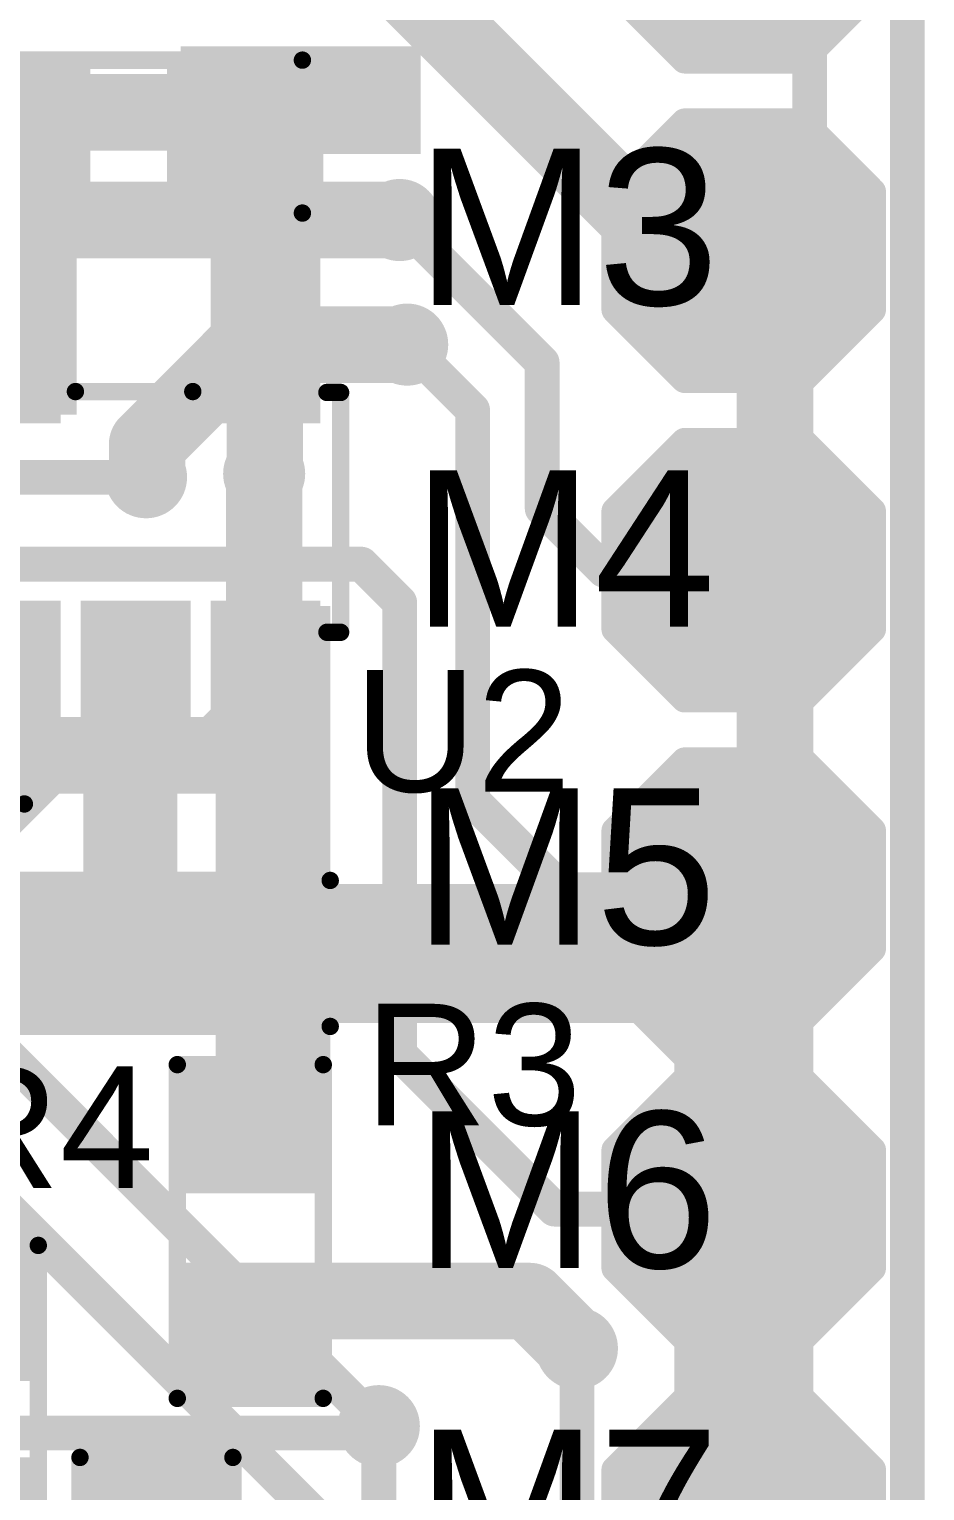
# Model space of a CAD drawing. Header units: millimetres. Extents: x -0.14 to 1.19, y -0.12 to 0.99.
# Drawn here: x 0.9284 to 1.1861, y 0.2934 to 0.7139 of the extents above; entities that cross this region are included whole.
import ezdxf

# ---------------------------------------------------------------- set-up
doc = ezdxf.new("R2010")
doc.units = ezdxf.units.MM
doc.header["$MEASUREMENT"] = 0
for name, color, linetype in [('BottomLayer', 5, 'Continuous'), ('Mechanical2', 216, 'Continuous'), ('TopLayer', 1, 'Continuous'), ('TopOverlay', 2, 'Continuous'), ('TopPaste', 8, 'Continuous'), ('TopSolder', 216, 'Continuous'), ('ViaHoleLayer', 16, 'Continuous')]:
    doc.layers.add(name, color=color, linetype=linetype)
doc.styles.add('Arial', font='', dxfattribs={"height": 0.2})
doc.styles.get('Arial').set_extended_font_data('Arial')

# ---------------------------------------------------------------- blocks, each defined once
blk = doc.blocks.new('SOT_23_5_3')
at = {"layer": 'TopLayer'}
for points in [[(-0.07283, 0.04921), (-0.02953, 0.04921), (-0.02953, 0.02559), (-0.07283, 0.02559)], [(0.02953, 0.04921), (0.07283, 0.04921), (0.07283, 0.02559), (0.02953, 0.02559)], [(-0.07283, 0.01181), (-0.02953, 0.01181), (-0.02953, -0.01181), (-0.07283, -0.01181)], [(-0.07283, -0.02559), (-0.02953, -0.02559), (-0.02953, -0.04921), (-0.07283, -0.04921)], [(0.02953, -0.02559), (0.07283, -0.02559), (0.07283, -0.04921), (0.02953, -0.04921)]]:
    blk.add_hatch(color=1, dxfattribs=at).paths.add_polyline_path(points)
at = {"layer": 'TopPaste'}
for points in [[(-0.07283, 0.04921), (-0.02953, 0.04921), (-0.02953, 0.02559), (-0.07283, 0.02559)], [(0.02953, 0.04921), (0.07283, 0.04921), (0.07283, 0.02559), (0.02953, 0.02559)], [(-0.07283, 0.01181), (-0.02953, 0.01181), (-0.02953, -0.01181), (-0.07283, -0.01181)], [(-0.07283, -0.02559), (-0.02953, -0.02559), (-0.02953, -0.04921), (-0.07283, -0.04921)], [(0.02953, -0.02559), (0.07283, -0.02559), (0.07283, -0.04921), (0.02953, -0.04921)]]:
    blk.add_hatch(color=8, dxfattribs=at).paths.add_polyline_path(points)
at = {"layer": 'TopSolder'}
for points in [[(-0.07683, 0.05321), (-0.02553, 0.05321), (-0.02553, 0.02159), (-0.07683, 0.02159)], [(0.02553, 0.05321), (0.07683, 0.05321), (0.07683, 0.02159), (0.02553, 0.02159)], [(-0.07683, 0.01581), (-0.02553, 0.01581), (-0.02553, -0.01581), (-0.07683, -0.01581)], [(-0.07683, -0.02159), (-0.02553, -0.02159), (-0.02553, -0.05321), (-0.07683, -0.05321)], [(0.02553, -0.02159), (0.07683, -0.02159), (0.07683, -0.05321), (0.02553, -0.05321)]]:
    blk.add_hatch(color=216, dxfattribs=at).paths.add_polyline_path(points)
at = {"layer": 'TopOverlay', "const_width": 0.005}
for points in [[(-0.03461, 0.059), (0.03439, 0.059)], [(-0.03461, 0.059), (-0.03461, 0.05506)], [(0.03439, 0.059), (0.03439, 0.05506)], [(-0.084, 0.042), (-0.079, 0.037)], [(-0.084, 0.042), (-0.084, 0.032)], [(-0.079, 0.037), (-0.084, 0.032)], [(0.03465, 0.01732), (0.03465, -0.01646)], [(-0.03461, -0.05506), (-0.03461, -0.059)], [(0.03439, -0.05506), (0.03439, -0.059)], [(-0.03461, -0.059), (0.03439, -0.059)]]:
    blk.add_lwpolyline(points, dxfattribs=at)
at = {"layer": 'TopOverlay', "const_width": 0.0025}
for points in [[(-0.03586, 0.059, 1), (-0.03336, 0.059, 1)], [(-0.03586, 0.059, 1), (-0.03336, 0.059, 1)], [(0.03314, 0.059, 1), (0.03564, 0.059, 1)], [(0.03314, 0.059, 1), (0.03564, 0.059, 1)], [(-0.03586, 0.05506, 1), (-0.03336, 0.05506, 1)], [(0.03314, 0.05506, 1), (0.03564, 0.05506, 1)], [(-0.08525, 0.042, 1), (-0.08275, 0.042, 1)], [(-0.08525, 0.042, 1), (-0.08275, 0.042, 1)], [(-0.08025, 0.037, 1), (-0.07775, 0.037, 1)], [(-0.08025, 0.037, 1), (-0.07775, 0.037, 1)], [(-0.08525, 0.032, 1), (-0.08275, 0.032, 1)], [(-0.08525, 0.032, 1), (-0.08275, 0.032, 1)], [(0.0334, 0.01732, 1), (0.0359, 0.01732, 1)], [(0.0334, -0.01646, 1), (0.0359, -0.01646, 1)], [(-0.03586, -0.05506, 1), (-0.03336, -0.05506, 1)], [(0.03314, -0.05506, 1), (0.03564, -0.05506, 1)], [(-0.03586, -0.059, 1), (-0.03336, -0.059, 1)], [(-0.03586, -0.059, 1), (-0.03336, -0.059, 1)], [(0.03314, -0.059, 1), (0.03564, -0.059, 1)], [(0.03314, -0.059, 1), (0.03564, -0.059, 1)]]:
    blk.add_lwpolyline(points, format="xyb", close=True, dxfattribs=at)
blk = doc.blocks.new('S______B______5')
at = {"layer": 'TopLayer'}
for points in [[(-0.045, -0.0175), (-0.045, 0.0175), (-0.015, 0.0175), (-0.015, -0.0175)], [(0.015, -0.0175), (0.015, 0.0175), (0.045, 0.0175), (0.045, -0.0175)]]:
    blk.add_hatch(color=1, dxfattribs=at).paths.add_polyline_path(points)
at = {"layer": 'TopPaste'}
for points in [[(-0.045, -0.0175), (-0.045, 0.0175), (-0.015, 0.0175), (-0.015, -0.0175)], [(0.015, -0.0175), (0.015, 0.0175), (0.045, 0.0175), (0.045, -0.0175)]]:
    blk.add_hatch(color=8, dxfattribs=at).paths.add_polyline_path(points)
at = {"layer": 'TopSolder'}
for points in [[(-0.049, -0.0215), (-0.049, 0.0215), (-0.011, 0.0215), (-0.011, -0.0215)], [(0.011, -0.0215), (0.011, 0.0215), (0.049, 0.0215), (0.049, -0.0215)]]:
    blk.add_hatch(color=216, dxfattribs=at).paths.add_polyline_path(points)
at = {"layer": 'TopOverlay', "const_width": 0.005}
for points in [[(-0.05, -0.022), (-0.05, 0.022)], [(0.05, 0.022), (-0.05, 0.022)], [(0.05, -0.022), (0.05, 0.022)], [(0.05, -0.022), (-0.05, -0.022)]]:
    blk.add_lwpolyline(points, dxfattribs=at)
at = {"layer": 'TopOverlay', "const_width": 0.0025}
for points in [[(-0.05125, 0.022, 1), (-0.04875, 0.022, 1)], [(-0.05125, 0.022, 1), (-0.04875, 0.022, 1)], [(0.04875, 0.022, 1), (0.05125, 0.022, 1)], [(0.04875, 0.022, 1), (0.05125, 0.022, 1)], [(-0.05125, -0.022, 1), (-0.04875, -0.022, 1)], [(-0.05125, -0.022, 1), (-0.04875, -0.022, 1)], [(0.04875, -0.022, 1), (0.05125, -0.022, 1)], [(0.04875, -0.022, 1), (0.05125, -0.022, 1)]]:
    blk.add_lwpolyline(points, format="xyb", close=True, dxfattribs=at)
blk = doc.blocks.new('S______B______7')
at = {"layer": 'TopLayer'}
for points in [[(-0.045, -0.0175), (-0.045, 0.0175), (-0.015, 0.0175), (-0.015, -0.0175)], [(0.015, -0.0175), (0.015, 0.0175), (0.045, 0.0175), (0.045, -0.0175)]]:
    blk.add_hatch(color=1, dxfattribs=at).paths.add_polyline_path(points)
at = {"layer": 'TopPaste'}
for points in [[(-0.045, -0.0175), (-0.045, 0.0175), (-0.015, 0.0175), (-0.015, -0.0175)], [(0.015, -0.0175), (0.015, 0.0175), (0.045, 0.0175), (0.045, -0.0175)]]:
    blk.add_hatch(color=8, dxfattribs=at).paths.add_polyline_path(points)
at = {"layer": 'TopSolder'}
for points in [[(-0.049, -0.0215), (-0.049, 0.0215), (-0.011, 0.0215), (-0.011, -0.0215)], [(0.011, -0.0215), (0.011, 0.0215), (0.049, 0.0215), (0.049, -0.0215)]]:
    blk.add_hatch(color=216, dxfattribs=at).paths.add_polyline_path(points)
at = {"layer": 'TopOverlay', "const_width": 0.005}
for points in [[(-0.05, -0.022), (-0.05, 0.022)], [(0.05, 0.022), (-0.05, 0.022)], [(0.05, -0.022), (0.05, 0.022)], [(0.05, -0.022), (-0.05, -0.022)]]:
    blk.add_lwpolyline(points, dxfattribs=at)
at = {"layer": 'TopOverlay', "const_width": 0.0025}
for points in [[(-0.05125, 0.022, 1), (-0.04875, 0.022, 1)], [(-0.05125, 0.022, 1), (-0.04875, 0.022, 1)], [(0.04875, 0.022, 1), (0.05125, 0.022, 1)], [(0.04875, 0.022, 1), (0.05125, 0.022, 1)], [(-0.05125, -0.022, 1), (-0.04875, -0.022, 1)], [(-0.05125, -0.022, 1), (-0.04875, -0.022, 1)], [(0.04875, -0.022, 1), (0.05125, -0.022, 1)], [(0.04875, -0.022, 1), (0.05125, -0.022, 1)]]:
    blk.add_lwpolyline(points, format="xyb", close=True, dxfattribs=at)
blk = doc.blocks.new('S______B______8')
at = {"layer": 'TopLayer'}
for points in [[(-0.045, -0.0175), (-0.045, 0.0175), (-0.015, 0.0175), (-0.015, -0.0175)], [(0.015, -0.0175), (0.015, 0.0175), (0.045, 0.0175), (0.045, -0.0175)]]:
    blk.add_hatch(color=1, dxfattribs=at).paths.add_polyline_path(points)
at = {"layer": 'TopPaste'}
for points in [[(-0.045, -0.0175), (-0.045, 0.0175), (-0.015, 0.0175), (-0.015, -0.0175)], [(0.015, -0.0175), (0.015, 0.0175), (0.045, 0.0175), (0.045, -0.0175)]]:
    blk.add_hatch(color=8, dxfattribs=at).paths.add_polyline_path(points)
at = {"layer": 'TopSolder'}
for points in [[(-0.049, -0.0215), (-0.049, 0.0215), (-0.011, 0.0215), (-0.011, -0.0215)], [(0.011, -0.0215), (0.011, 0.0215), (0.049, 0.0215), (0.049, -0.0215)]]:
    blk.add_hatch(color=216, dxfattribs=at).paths.add_polyline_path(points)
at = {"layer": 'TopOverlay', "const_width": 0.005}
for points in [[(-0.05, 0.022), (-0.05, -0.022)], [(0.05, 0.022), (-0.05, 0.022)], [(0.05, 0.022), (0.05, -0.022)], [(0.05, -0.022), (-0.05, -0.022)]]:
    blk.add_lwpolyline(points, dxfattribs=at)
at = {"layer": 'TopOverlay', "const_width": 0.0025}
for points in [[(-0.05125, 0.022, 1), (-0.04875, 0.022, 1)], [(-0.05125, 0.022, 1), (-0.04875, 0.022, 1)], [(0.04875, 0.022, 1), (0.05125, 0.022, 1)], [(0.04875, 0.022, 1), (0.05125, 0.022, 1)], [(-0.05125, -0.022, 1), (-0.04875, -0.022, 1)], [(-0.05125, -0.022, 1), (-0.04875, -0.022, 1)], [(0.04875, -0.022, 1), (0.05125, -0.022, 1)], [(0.04875, -0.022, 1), (0.05125, -0.022, 1)]]:
    blk.add_lwpolyline(points, format="xyb", close=True, dxfattribs=at)
at = {"layer": 'TopOverlay'}
blk.add_text('SB3', height=0.04, rotation=-180, dxfattribs=at).set_placement((0.158702, 0.019792))
blk = doc.blocks.new('R___0603_11')
at = {"layer": 'TopLayer'}
for points in [[(-0.015, 0.0175), (-0.015, -0.0175), (-0.045, -0.0175), (-0.045, 0.0175)], [(0.045, 0.0175), (0.045, -0.0175), (0.015, -0.0175), (0.015, 0.0175)]]:
    blk.add_hatch(color=1, dxfattribs=at).paths.add_polyline_path(points)
at = {"layer": 'TopPaste'}
for points in [[(-0.015, 0.0175), (-0.015, -0.0175), (-0.045, -0.0175), (-0.045, 0.0175)], [(0.045, 0.0175), (0.045, -0.0175), (0.015, -0.0175), (0.015, 0.0175)]]:
    blk.add_hatch(color=8, dxfattribs=at).paths.add_polyline_path(points)
at = {"layer": 'TopSolder'}
for points in [[(-0.011, 0.0215), (-0.011, -0.0215), (-0.049, -0.0215), (-0.049, 0.0215)], [(0.049, 0.0215), (0.049, -0.0215), (0.011, -0.0215), (0.011, 0.0215)]]:
    blk.add_hatch(color=216, dxfattribs=at).paths.add_polyline_path(points)
at = {"layer": 'TopOverlay', "const_width": 0.005}
for points in [[(0.048, 0.021), (-0.048, 0.021)], [(-0.048, 0.021), (-0.048, -0.021)], [(0.048, 0.021), (0.048, -0.021)], [(0.048, -0.021), (-0.048, -0.021)]]:
    blk.add_lwpolyline(points, dxfattribs=at)
at = {"layer": 'TopOverlay', "const_width": 0.0025}
for points in [[(-0.04925, 0.021, 1), (-0.04675, 0.021, 1)], [(-0.04925, 0.021, 1), (-0.04675, 0.021, 1)], [(0.04675, 0.021, 1), (0.04925, 0.021, 1)], [(0.04675, 0.021, 1), (0.04925, 0.021, 1)], [(-0.04925, -0.021, 1), (-0.04675, -0.021, 1)], [(-0.04925, -0.021, 1), (-0.04675, -0.021, 1)], [(0.04675, -0.021, 1), (0.04925, -0.021, 1)], [(0.04675, -0.021, 1), (0.04925, -0.021, 1)]]:
    blk.add_lwpolyline(points, format="xyb", close=True, dxfattribs=at)
blk = doc.blocks.new('R___0603_12')
at = {"layer": 'TopLayer'}
for points in [[(-0.015, 0.0175), (-0.015, -0.0175), (-0.045, -0.0175), (-0.045, 0.0175)], [(0.045, 0.0175), (0.045, -0.0175), (0.015, -0.0175), (0.015, 0.0175)]]:
    blk.add_hatch(color=1, dxfattribs=at).paths.add_polyline_path(points)
at = {"layer": 'TopPaste'}
for points in [[(-0.015, 0.0175), (-0.015, -0.0175), (-0.045, -0.0175), (-0.045, 0.0175)], [(0.045, 0.0175), (0.045, -0.0175), (0.015, -0.0175), (0.015, 0.0175)]]:
    blk.add_hatch(color=8, dxfattribs=at).paths.add_polyline_path(points)
at = {"layer": 'TopSolder'}
for points in [[(-0.011, 0.0215), (-0.011, -0.0215), (-0.049, -0.0215), (-0.049, 0.0215)], [(0.049, 0.0215), (0.049, -0.0215), (0.011, -0.0215), (0.011, 0.0215)]]:
    blk.add_hatch(color=216, dxfattribs=at).paths.add_polyline_path(points)
at = {"layer": 'TopOverlay', "const_width": 0.005}
for points in [[(0.048, 0.021), (-0.048, 0.021)], [(-0.048, -0.021), (-0.048, 0.021)], [(0.048, -0.021), (0.048, 0.021)], [(0.048, -0.021), (-0.048, -0.021)]]:
    blk.add_lwpolyline(points, dxfattribs=at)
at = {"layer": 'TopOverlay', "const_width": 0.0025}
for points in [[(-0.04925, 0.021, 1), (-0.04675, 0.021, 1)], [(-0.04925, 0.021, 1), (-0.04675, 0.021, 1)], [(0.04675, 0.021, 1), (0.04925, 0.021, 1)], [(0.04675, 0.021, 1), (0.04925, 0.021, 1)], [(-0.04925, -0.021, 1), (-0.04675, -0.021, 1)], [(-0.04925, -0.021, 1), (-0.04675, -0.021, 1)], [(0.04675, -0.021, 1), (0.04925, -0.021, 1)], [(0.04675, -0.021, 1), (0.04925, -0.021, 1)]]:
    blk.add_lwpolyline(points, format="xyb", close=True, dxfattribs=at)
blk = doc.blocks.new('TEST_POINT_21')
at = {"layer": 'TopLayer'}
blk.add_hatch(color=1, dxfattribs=at).paths.add_polyline_path([(0.015, 0.03), (-0.015, 0.03), (-0.03, 0.015), (-0.03, -0.015), (-0.015, -0.03), (0.015, -0.03), (0.03, -0.015), (0.03, 0.015)])
at = {"layer": 'TopPaste'}
blk.add_hatch(color=8, dxfattribs=at).paths.add_polyline_path([(0.015, 0.03), (-0.015, 0.03), (-0.03, 0.015), (-0.03, -0.015), (-0.015, -0.03), (0.015, -0.03), (0.03, -0.015), (0.03, 0.015)])
at = {"layer": 'TopSolder'}
blk.add_hatch(color=216, dxfattribs=at).paths.add_polyline_path([(0.017, 0.034), (-0.017, 0.034), (-0.034, 0.017), (-0.034, -0.017), (-0.017, -0.034), (0.017, -0.034), (0.034, -0.017), (0.034, 0.017)])
at = {"layer": 'TopOverlay', "const_width": 0.00787}
for points in [[(-0.037, 0.017), (-0.017, 0.037)], [(-0.017, 0.037), (0.017, 0.037)], [(-0.017, 0.037), (0.017, 0.037)], [(0.017, 0.037), (0.037, 0.017)], [(-0.037, -0.017), (-0.037, 0.017)], [(0.037, -0.017), (0.037, 0.017)], [(-0.037, -0.017), (-0.017, -0.037)], [(0.017, -0.037), (0.037, -0.017)], [(-0.017, -0.037), (0.017, -0.037)], [(-0.017, -0.037), (0.017, -0.037)]]:
    blk.add_lwpolyline(points, dxfattribs=at)
at = {"layer": 'TopOverlay', "const_width": 0.00394}
for points in [[(-0.01897, 0.037, 1), (-0.01503, 0.037, 1)], [(-0.01897, 0.037, 1), (-0.01503, 0.037, 1)], [(-0.01897, 0.037, 1), (-0.01503, 0.037, 1)], [(0.01503, 0.037, 1), (0.01897, 0.037, 1)], [(0.01503, 0.037, 1), (0.01897, 0.037, 1)], [(0.01503, 0.037, 1), (0.01897, 0.037, 1)], [(-0.03897, 0.017, 1), (-0.03503, 0.017, 1)], [(-0.03897, 0.017, 1), (-0.03503, 0.017, 1)], [(0.03503, 0.017, 1), (0.03897, 0.017, 1)], [(0.03503, 0.017, 1), (0.03897, 0.017, 1)], [(-0.03897, -0.017, 1), (-0.03503, -0.017, 1)], [(-0.03897, -0.017, 1), (-0.03503, -0.017, 1)], [(0.03503, -0.017, 1), (0.03897, -0.017, 1)], [(0.03503, -0.017, 1), (0.03897, -0.017, 1)], [(-0.01897, -0.037, 1), (-0.01503, -0.037, 1)], [(-0.01897, -0.037, 1), (-0.01503, -0.037, 1)], [(-0.01897, -0.037, 1), (-0.01503, -0.037, 1)], [(0.01503, -0.037, 1), (0.01897, -0.037, 1)], [(0.01503, -0.037, 1), (0.01897, -0.037, 1)], [(0.01503, -0.037, 1), (0.01897, -0.037, 1)]]:
    blk.add_lwpolyline(points, format="xyb", close=True, dxfattribs=at)
blk = doc.blocks.new('TEST_POINT_22')
at = {"layer": 'TopLayer'}
blk.add_hatch(color=1, dxfattribs=at).paths.add_polyline_path([(0.015, 0.03), (-0.015, 0.03), (-0.03, 0.015), (-0.03, -0.015), (-0.015, -0.03), (0.015, -0.03), (0.03, -0.015), (0.03, 0.015)])
at = {"layer": 'TopPaste'}
blk.add_hatch(color=8, dxfattribs=at).paths.add_polyline_path([(0.015, 0.03), (-0.015, 0.03), (-0.03, 0.015), (-0.03, -0.015), (-0.015, -0.03), (0.015, -0.03), (0.03, -0.015), (0.03, 0.015)])
at = {"layer": 'TopSolder'}
blk.add_hatch(color=216, dxfattribs=at).paths.add_polyline_path([(0.017, 0.034), (-0.017, 0.034), (-0.034, 0.017), (-0.034, -0.017), (-0.017, -0.034), (0.017, -0.034), (0.034, -0.017), (0.034, 0.017)])
at = {"layer": 'TopOverlay', "const_width": 0.00787}
for points in [[(-0.037, 0.017), (-0.017, 0.037)], [(-0.017, 0.037), (0.017, 0.037)], [(-0.017, 0.037), (0.017, 0.037)], [(0.017, 0.037), (0.037, 0.017)], [(-0.037, -0.017), (-0.037, 0.017)], [(0.037, -0.017), (0.037, 0.017)], [(-0.037, -0.017), (-0.017, -0.037)], [(0.017, -0.037), (0.037, -0.017)], [(-0.017, -0.037), (0.017, -0.037)], [(-0.017, -0.037), (0.017, -0.037)]]:
    blk.add_lwpolyline(points, dxfattribs=at)
at = {"layer": 'TopOverlay', "const_width": 0.00394}
for points in [[(-0.01897, 0.037, 1), (-0.01503, 0.037, 1)], [(-0.01897, 0.037, 1), (-0.01503, 0.037, 1)], [(-0.01897, 0.037, 1), (-0.01503, 0.037, 1)], [(0.01503, 0.037, 1), (0.01897, 0.037, 1)], [(0.01503, 0.037, 1), (0.01897, 0.037, 1)], [(0.01503, 0.037, 1), (0.01897, 0.037, 1)], [(-0.03897, 0.017, 1), (-0.03503, 0.017, 1)], [(-0.03897, 0.017, 1), (-0.03503, 0.017, 1)], [(0.03503, 0.017, 1), (0.03897, 0.017, 1)], [(0.03503, 0.017, 1), (0.03897, 0.017, 1)], [(-0.03897, -0.017, 1), (-0.03503, -0.017, 1)], [(-0.03897, -0.017, 1), (-0.03503, -0.017, 1)], [(0.03503, -0.017, 1), (0.03897, -0.017, 1)], [(0.03503, -0.017, 1), (0.03897, -0.017, 1)], [(-0.01897, -0.037, 1), (-0.01503, -0.037, 1)], [(-0.01897, -0.037, 1), (-0.01503, -0.037, 1)], [(-0.01897, -0.037, 1), (-0.01503, -0.037, 1)], [(0.01503, -0.037, 1), (0.01897, -0.037, 1)], [(0.01503, -0.037, 1), (0.01897, -0.037, 1)], [(0.01503, -0.037, 1), (0.01897, -0.037, 1)]]:
    blk.add_lwpolyline(points, format="xyb", close=True, dxfattribs=at)
blk = doc.blocks.new('TEST_POINT_23')
at = {"layer": 'TopLayer'}
blk.add_hatch(color=1, dxfattribs=at).paths.add_polyline_path([(0.015, 0.03), (-0.015, 0.03), (-0.03, 0.015), (-0.03, -0.015), (-0.015, -0.03), (0.015, -0.03), (0.03, -0.015), (0.03, 0.015)])
at = {"layer": 'TopPaste'}
blk.add_hatch(color=8, dxfattribs=at).paths.add_polyline_path([(0.015, 0.03), (-0.015, 0.03), (-0.03, 0.015), (-0.03, -0.015), (-0.015, -0.03), (0.015, -0.03), (0.03, -0.015), (0.03, 0.015)])
at = {"layer": 'TopSolder'}
blk.add_hatch(color=216, dxfattribs=at).paths.add_polyline_path([(0.017, 0.034), (-0.017, 0.034), (-0.034, 0.017), (-0.034, -0.017), (-0.017, -0.034), (0.017, -0.034), (0.034, -0.017), (0.034, 0.017)])
at = {"layer": 'TopOverlay', "const_width": 0.00787}
for points in [[(-0.037, 0.017), (-0.017, 0.037)], [(-0.017, 0.037), (0.017, 0.037)], [(-0.017, 0.037), (0.017, 0.037)], [(0.017, 0.037), (0.037, 0.017)], [(-0.037, -0.017), (-0.037, 0.017)], [(0.037, -0.017), (0.037, 0.017)], [(-0.037, -0.017), (-0.017, -0.037)], [(0.017, -0.037), (0.037, -0.017)], [(-0.017, -0.037), (0.017, -0.037)], [(-0.017, -0.037), (0.017, -0.037)]]:
    blk.add_lwpolyline(points, dxfattribs=at)
at = {"layer": 'TopOverlay', "const_width": 0.00394}
for points in [[(-0.01897, 0.037, 1), (-0.01503, 0.037, 1)], [(-0.01897, 0.037, 1), (-0.01503, 0.037, 1)], [(-0.01897, 0.037, 1), (-0.01503, 0.037, 1)], [(0.01503, 0.037, 1), (0.01897, 0.037, 1)], [(0.01503, 0.037, 1), (0.01897, 0.037, 1)], [(0.01503, 0.037, 1), (0.01897, 0.037, 1)], [(-0.03897, 0.017, 1), (-0.03503, 0.017, 1)], [(-0.03897, 0.017, 1), (-0.03503, 0.017, 1)], [(0.03503, 0.017, 1), (0.03897, 0.017, 1)], [(0.03503, 0.017, 1), (0.03897, 0.017, 1)], [(-0.03897, -0.017, 1), (-0.03503, -0.017, 1)], [(-0.03897, -0.017, 1), (-0.03503, -0.017, 1)], [(0.03503, -0.017, 1), (0.03897, -0.017, 1)], [(0.03503, -0.017, 1), (0.03897, -0.017, 1)], [(-0.01897, -0.037, 1), (-0.01503, -0.037, 1)], [(-0.01897, -0.037, 1), (-0.01503, -0.037, 1)], [(-0.01897, -0.037, 1), (-0.01503, -0.037, 1)], [(0.01503, -0.037, 1), (0.01897, -0.037, 1)], [(0.01503, -0.037, 1), (0.01897, -0.037, 1)], [(0.01503, -0.037, 1), (0.01897, -0.037, 1)]]:
    blk.add_lwpolyline(points, format="xyb", close=True, dxfattribs=at)
blk = doc.blocks.new('TEST_POINT_24')
at = {"layer": 'TopLayer'}
blk.add_hatch(color=1, dxfattribs=at).paths.add_polyline_path([(0.015, 0.03), (-0.015, 0.03), (-0.03, 0.015), (-0.03, -0.015), (-0.015, -0.03), (0.015, -0.03), (0.03, -0.015), (0.03, 0.015)])
at = {"layer": 'TopPaste'}
blk.add_hatch(color=8, dxfattribs=at).paths.add_polyline_path([(0.015, 0.03), (-0.015, 0.03), (-0.03, 0.015), (-0.03, -0.015), (-0.015, -0.03), (0.015, -0.03), (0.03, -0.015), (0.03, 0.015)])
at = {"layer": 'TopSolder'}
blk.add_hatch(color=216, dxfattribs=at).paths.add_polyline_path([(0.017, 0.034), (-0.017, 0.034), (-0.034, 0.017), (-0.034, -0.017), (-0.017, -0.034), (0.017, -0.034), (0.034, -0.017), (0.034, 0.017)])
at = {"layer": 'TopOverlay', "const_width": 0.00787}
for points in [[(-0.037, 0.017), (-0.017, 0.037)], [(-0.017, 0.037), (0.017, 0.037)], [(-0.017, 0.037), (0.017, 0.037)], [(0.017, 0.037), (0.037, 0.017)], [(-0.037, -0.017), (-0.037, 0.017)], [(0.037, -0.017), (0.037, 0.017)], [(-0.037, -0.017), (-0.017, -0.037)], [(0.017, -0.037), (0.037, -0.017)], [(-0.017, -0.037), (0.017, -0.037)], [(-0.017, -0.037), (0.017, -0.037)]]:
    blk.add_lwpolyline(points, dxfattribs=at)
at = {"layer": 'TopOverlay', "const_width": 0.00394}
for points in [[(-0.01897, 0.037, 1), (-0.01503, 0.037, 1)], [(-0.01897, 0.037, 1), (-0.01503, 0.037, 1)], [(-0.01897, 0.037, 1), (-0.01503, 0.037, 1)], [(0.01503, 0.037, 1), (0.01897, 0.037, 1)], [(0.01503, 0.037, 1), (0.01897, 0.037, 1)], [(0.01503, 0.037, 1), (0.01897, 0.037, 1)], [(-0.03897, 0.017, 1), (-0.03503, 0.017, 1)], [(-0.03897, 0.017, 1), (-0.03503, 0.017, 1)], [(0.03503, 0.017, 1), (0.03897, 0.017, 1)], [(0.03503, 0.017, 1), (0.03897, 0.017, 1)], [(-0.03897, -0.017, 1), (-0.03503, -0.017, 1)], [(-0.03897, -0.017, 1), (-0.03503, -0.017, 1)], [(0.03503, -0.017, 1), (0.03897, -0.017, 1)], [(0.03503, -0.017, 1), (0.03897, -0.017, 1)], [(-0.01897, -0.037, 1), (-0.01503, -0.037, 1)], [(-0.01897, -0.037, 1), (-0.01503, -0.037, 1)], [(-0.01897, -0.037, 1), (-0.01503, -0.037, 1)], [(0.01503, -0.037, 1), (0.01897, -0.037, 1)], [(0.01503, -0.037, 1), (0.01897, -0.037, 1)], [(0.01503, -0.037, 1), (0.01897, -0.037, 1)]]:
    blk.add_lwpolyline(points, format="xyb", close=True, dxfattribs=at)
blk = doc.blocks.new('TEST_POINT_25')
at = {"layer": 'TopLayer'}
blk.add_hatch(color=1, dxfattribs=at).paths.add_polyline_path([(0.015, 0.03), (-0.015, 0.03), (-0.03, 0.015), (-0.03, -0.015), (-0.015, -0.03), (0.015, -0.03), (0.03, -0.015), (0.03, 0.015)])
at = {"layer": 'TopPaste'}
blk.add_hatch(color=8, dxfattribs=at).paths.add_polyline_path([(0.015, 0.03), (-0.015, 0.03), (-0.03, 0.015), (-0.03, -0.015), (-0.015, -0.03), (0.015, -0.03), (0.03, -0.015), (0.03, 0.015)])
at = {"layer": 'TopSolder'}
blk.add_hatch(color=216, dxfattribs=at).paths.add_polyline_path([(0.017, 0.034), (-0.017, 0.034), (-0.034, 0.017), (-0.034, -0.017), (-0.017, -0.034), (0.017, -0.034), (0.034, -0.017), (0.034, 0.017)])
at = {"layer": 'TopOverlay', "const_width": 0.00787}
for points in [[(-0.037, 0.017), (-0.017, 0.037)], [(-0.017, 0.037), (0.017, 0.037)], [(-0.017, 0.037), (0.017, 0.037)], [(0.017, 0.037), (0.037, 0.017)], [(-0.037, -0.017), (-0.037, 0.017)], [(0.037, -0.017), (0.037, 0.017)], [(-0.037, -0.017), (-0.017, -0.037)], [(0.017, -0.037), (0.037, -0.017)], [(-0.017, -0.037), (0.017, -0.037)], [(-0.017, -0.037), (0.017, -0.037)]]:
    blk.add_lwpolyline(points, dxfattribs=at)
at = {"layer": 'TopOverlay', "const_width": 0.00394}
for points in [[(-0.01897, 0.037, 1), (-0.01503, 0.037, 1)], [(-0.01897, 0.037, 1), (-0.01503, 0.037, 1)], [(-0.01897, 0.037, 1), (-0.01503, 0.037, 1)], [(0.01503, 0.037, 1), (0.01897, 0.037, 1)], [(0.01503, 0.037, 1), (0.01897, 0.037, 1)], [(0.01503, 0.037, 1), (0.01897, 0.037, 1)], [(-0.03897, 0.017, 1), (-0.03503, 0.017, 1)], [(-0.03897, 0.017, 1), (-0.03503, 0.017, 1)], [(0.03503, 0.017, 1), (0.03897, 0.017, 1)], [(0.03503, 0.017, 1), (0.03897, 0.017, 1)], [(-0.03897, -0.017, 1), (-0.03503, -0.017, 1)], [(-0.03897, -0.017, 1), (-0.03503, -0.017, 1)], [(0.03503, -0.017, 1), (0.03897, -0.017, 1)], [(0.03503, -0.017, 1), (0.03897, -0.017, 1)], [(-0.01897, -0.037, 1), (-0.01503, -0.037, 1)], [(-0.01897, -0.037, 1), (-0.01503, -0.037, 1)], [(-0.01897, -0.037, 1), (-0.01503, -0.037, 1)], [(0.01503, -0.037, 1), (0.01897, -0.037, 1)], [(0.01503, -0.037, 1), (0.01897, -0.037, 1)], [(0.01503, -0.037, 1), (0.01897, -0.037, 1)]]:
    blk.add_lwpolyline(points, format="xyb", close=True, dxfattribs=at)
blk = doc.blocks.new('TEST_POINT_26')
at = {"layer": 'TopLayer'}
blk.add_hatch(color=1, dxfattribs=at).paths.add_polyline_path([(0.015, 0.03), (-0.015, 0.03), (-0.03, 0.015), (-0.03, -0.015), (-0.015, -0.03), (0.015, -0.03), (0.03, -0.015), (0.03, 0.015)])
at = {"layer": 'TopPaste'}
blk.add_hatch(color=8, dxfattribs=at).paths.add_polyline_path([(0.015, 0.03), (-0.015, 0.03), (-0.03, 0.015), (-0.03, -0.015), (-0.015, -0.03), (0.015, -0.03), (0.03, -0.015), (0.03, 0.015)])
at = {"layer": 'TopSolder'}
blk.add_hatch(color=216, dxfattribs=at).paths.add_polyline_path([(0.017, 0.034), (-0.017, 0.034), (-0.034, 0.017), (-0.034, -0.017), (-0.017, -0.034), (0.017, -0.034), (0.034, -0.017), (0.034, 0.017)])
at = {"layer": 'TopOverlay', "const_width": 0.00787}
for points in [[(-0.037, 0.017), (-0.017, 0.037)], [(-0.017, 0.037), (0.017, 0.037)], [(-0.017, 0.037), (0.017, 0.037)], [(0.017, 0.037), (0.037, 0.017)], [(-0.037, -0.017), (-0.037, 0.017)], [(0.037, -0.017), (0.037, 0.017)], [(-0.037, -0.017), (-0.017, -0.037)], [(0.017, -0.037), (0.037, -0.017)], [(-0.017, -0.037), (0.017, -0.037)], [(-0.017, -0.037), (0.017, -0.037)]]:
    blk.add_lwpolyline(points, dxfattribs=at)
at = {"layer": 'TopOverlay', "const_width": 0.00394}
for points in [[(-0.01897, 0.037, 1), (-0.01503, 0.037, 1)], [(-0.01897, 0.037, 1), (-0.01503, 0.037, 1)], [(-0.01897, 0.037, 1), (-0.01503, 0.037, 1)], [(0.01503, 0.037, 1), (0.01897, 0.037, 1)], [(0.01503, 0.037, 1), (0.01897, 0.037, 1)], [(0.01503, 0.037, 1), (0.01897, 0.037, 1)], [(-0.03897, 0.017, 1), (-0.03503, 0.017, 1)], [(-0.03897, 0.017, 1), (-0.03503, 0.017, 1)], [(0.03503, 0.017, 1), (0.03897, 0.017, 1)], [(0.03503, 0.017, 1), (0.03897, 0.017, 1)], [(-0.03897, -0.017, 1), (-0.03503, -0.017, 1)], [(-0.03897, -0.017, 1), (-0.03503, -0.017, 1)], [(0.03503, -0.017, 1), (0.03897, -0.017, 1)], [(0.03503, -0.017, 1), (0.03897, -0.017, 1)], [(-0.01897, -0.037, 1), (-0.01503, -0.037, 1)], [(-0.01897, -0.037, 1), (-0.01503, -0.037, 1)], [(-0.01897, -0.037, 1), (-0.01503, -0.037, 1)], [(0.01503, -0.037, 1), (0.01897, -0.037, 1)], [(0.01503, -0.037, 1), (0.01897, -0.037, 1)], [(0.01503, -0.037, 1), (0.01897, -0.037, 1)]]:
    blk.add_lwpolyline(points, format="xyb", close=True, dxfattribs=at)

msp = doc.modelspace()

# ---------------------------------------------------------------- hatches: boundary and pattern name
at = {"layer": 'BottomLayer'}
h = msp.add_hatch(color=5, dxfattribs=at)
edge = h.paths.add_edge_path()
edge.add_arc((1.02, 0.69), 0.01181, 0, 360)
h = msp.add_hatch(color=5, dxfattribs=at)
edge = h.paths.add_edge_path()
edge.add_arc((1.035, 0.659), 0.01181, 0, 360)
h = msp.add_hatch(color=5, dxfattribs=at)
edge = h.paths.add_edge_path()
edge.add_arc((1.153, 0.656), 0.01181, 0, 360)
h = msp.add_hatch(color=5, dxfattribs=at)
edge = h.paths.add_edge_path()
edge.add_arc((1.03716, 0.62316), 0.01181, 0, 360)
h = msp.add_hatch(color=5, dxfattribs=at)
edge = h.paths.add_edge_path()
edge.add_arc((0.996, 0.586), 0.01181, 0, 360)
h = msp.add_hatch(color=5, dxfattribs=at)
edge = h.paths.add_edge_path()
edge.add_arc((0.962, 0.585), 0.01181, 0, 360)
h = msp.add_hatch(color=5, dxfattribs=at)
edge = h.paths.add_edge_path()
edge.add_arc((0.949, 0.448), 0.01181, 0, 360)
h = msp.add_hatch(color=5, dxfattribs=at)
edge = h.paths.add_edge_path()
edge.add_arc((1.086, 0.33437), 0.01181, 0, 360)
h = msp.add_hatch(color=5, dxfattribs=at)
edge = h.paths.add_edge_path()
edge.add_arc((1.029, 0.312), 0.01181, 0, 360)
at = {"layer": 'TopLayer'}
for points in [[(0.911, 0.603), (0.942, 0.603), (0.942, 0.707), (0.911, 0.707)], [(0.972, 0.678), (1.041, 0.678), (1.041, 0.709), (0.972, 0.709)], [(0.972, 0.663), (1.013, 0.663), (1.013, 0.707), (0.972, 0.707)], [(0.944, 0.426), (0.971, 0.426), (0.971, 0.547), (0.944, 0.547)], [(0.982, 0.381), (1.015, 0.381), (1.015, 0.548), (0.982, 0.548)], [(0.921, 0.426), (0.945, 0.426), (0.945, 0.467), (0.921, 0.467)], [(0.971, 0.381), (1.015, 0.381), (1.015, 0.416), (0.971, 0.416)], [(0.972, 0.322), (1.01, 0.322), (1.01, 0.359), (0.972, 0.359)]]:
    msp.add_hatch(color=1, dxfattribs=at).paths.add_polyline_path(points)
h = msp.add_hatch(color=1, dxfattribs=at)
edge = h.paths.add_edge_path()
edge.add_arc((1.02, 0.69), 0.01181, 0, 360)
h = msp.add_hatch(color=1, dxfattribs=at)
edge = h.paths.add_edge_path()
edge.add_arc((1.035, 0.659), 0.01181, 0, 360)
h = msp.add_hatch(color=1, dxfattribs=at)
edge = h.paths.add_edge_path()
edge.add_arc((1.153, 0.656), 0.01181, 0, 360)
h = msp.add_hatch(color=1, dxfattribs=at)
edge = h.paths.add_edge_path()
edge.add_arc((1.03716, 0.62316), 0.01181, 0, 360)
h = msp.add_hatch(color=1, dxfattribs=at)
edge = h.paths.add_edge_path()
edge.add_arc((0.996, 0.586), 0.01181, 0, 360)
h = msp.add_hatch(color=1, dxfattribs=at)
edge = h.paths.add_edge_path()
edge.add_arc((0.962, 0.585), 0.01181, 0, 360)
h = msp.add_hatch(color=1, dxfattribs=at)
edge = h.paths.add_edge_path()
edge.add_arc((0.949, 0.448), 0.01181, 0, 360)
h = msp.add_hatch(color=1, dxfattribs=at)
edge = h.paths.add_edge_path()
edge.add_arc((1.086, 0.33437), 0.01181, 0, 360)
h = msp.add_hatch(color=1, dxfattribs=at)
edge = h.paths.add_edge_path()
edge.add_arc((1.029, 0.312), 0.01181, 0, 360)
at = {"layer": 'ViaHoleLayer'}
h = msp.add_hatch(color=16, dxfattribs=at)
edge = h.paths.add_edge_path()
edge.add_arc((1.02, 0.69), 0.00591, 0, 360)
h = msp.add_hatch(color=16, dxfattribs=at)
edge = h.paths.add_edge_path()
edge.add_arc((1.035, 0.659), 0.00591, 0, 360)
h = msp.add_hatch(color=16, dxfattribs=at)
edge = h.paths.add_edge_path()
edge.add_arc((1.153, 0.656), 0.00591, 0, 360)
h = msp.add_hatch(color=16, dxfattribs=at)
edge = h.paths.add_edge_path()
edge.add_arc((1.03716, 0.62316), 0.00591, 0, 360)
h = msp.add_hatch(color=16, dxfattribs=at)
edge = h.paths.add_edge_path()
edge.add_arc((0.962, 0.585), 0.00591, 0, 360)
h = msp.add_hatch(color=16, dxfattribs=at)
edge = h.paths.add_edge_path()
edge.add_arc((0.996, 0.586), 0.00591, 0, 360)
h = msp.add_hatch(color=16, dxfattribs=at)
edge = h.paths.add_edge_path()
edge.add_arc((0.949, 0.448), 0.00591, 0, 360)
h = msp.add_hatch(color=16, dxfattribs=at)
edge = h.paths.add_edge_path()
edge.add_arc((1.086, 0.33437), 0.00591, 0, 360)
h = msp.add_hatch(color=16, dxfattribs=at)
edge = h.paths.add_edge_path()
edge.add_arc((1.029, 0.312), 0.00591, 0, 360)

# ---------------------------------------------------------------- linework, layer by layer
at = {"layer": 'BottomLayer'}
for points, const_width in [([(1.153, 0.656), (1.153, 0.922)], 0.01), ([(1.02267, 0.74033), (1.143, 0.62)], 0.022), ([(0.875, 0.69), (1.02, 0.69)], 0.022), ([(0.891, 0.659), (1.035, 0.659)], 0.022), ([(0.96231, 0.59447), (0.991, 0.62316)], 0.022), ([(0.991, 0.62316), (1.03716, 0.62316)], 0.022), ([(1.143, 0.42457), (1.143, 0.62)], 0.022), ([(0.96231, 0.58531), (0.96231, 0.59447)], 0.022), ([(0.962, 0.585), (0.96231, 0.58531)], 0.022), ([(0.996, 0.518), (0.996, 0.586)], 0.022), ([(0.983, 0.505), (0.996, 0.518)], 0.022), ([(0.90144, 0.474), (0.93244, 0.505)], 0.022), ([(0.93244, 0.505), (0.983, 0.505)], 0.022), ([(0.868, 0.473), (1.029, 0.312)], 0.01), ([(0.949, 0.448), (1.11057, 0.448)], 0.04), ([(1.11057, 0.448), (1.134, 0.42457)], 0.04), ([(0.848, 0.449), (1.017, 0.28)], 0.01), ([(1.134, 0.13411), (1.134, 0.42457)], 0.04), ([(1.086, 0.25686), (1.086, 0.33437)], 0.01)]:
    msp.add_lwpolyline(points, dxfattribs=dict(at, const_width=const_width))
for points, const_width in [([(1.0145, 0.69, 1), (1.0255, 0.69, 1)], 0.011), ([(1.0295, 0.659, 1), (1.0405, 0.659, 1)], 0.011), ([(1.1505, 0.656, 1), (1.1555, 0.656, 1)], 0.005), ([(0.9855, 0.62316, 1), (0.9965, 0.62316, 1)], 0.011), ([(0.9855, 0.62316, 1), (0.9965, 0.62316, 1)], 0.011), ([(1.03166, 0.62316, 1), (1.04266, 0.62316, 1)], 0.011), ([(1.1375, 0.62, 1), (1.1485, 0.62, 1)], 0.011), ([(1.1375, 0.62, 1), (1.1485, 0.62, 1)], 0.011), ([(0.95681, 0.59447, 1), (0.96781, 0.59447, 1)], 0.011), ([(0.95681, 0.59447, 1), (0.96781, 0.59447, 1)], 0.011), ([(0.9565, 0.585, 1), (0.9675, 0.585, 1)], 0.011), ([(0.95681, 0.58531, 1), (0.96781, 0.58531, 1)], 0.011), ([(0.95681, 0.58531, 1), (0.96781, 0.58531, 1)], 0.011), ([(0.9905, 0.586, 1), (1.0015, 0.586, 1)], 0.011), ([(0.9905, 0.518, 1), (1.0015, 0.518, 1)], 0.011), ([(0.9905, 0.518, 1), (1.0015, 0.518, 1)], 0.011), ([(0.92694, 0.505, 1), (0.93794, 0.505, 1)], 0.011), ([(0.92694, 0.505, 1), (0.93794, 0.505, 1)], 0.011), ([(0.9775, 0.505, 1), (0.9885, 0.505, 1)], 0.011), ([(0.9775, 0.505, 1), (0.9885, 0.505, 1)], 0.011), ([(0.939, 0.448, 1), (0.959, 0.448, 1)], 0.02), ([(1.10057, 0.448, 1), (1.12057, 0.448, 1)], 0.02), ([(1.10057, 0.448, 1), (1.12057, 0.448, 1)], 0.02), ([(1.124, 0.42457, 1), (1.144, 0.42457, 1)], 0.02), ([(1.124, 0.42457, 1), (1.144, 0.42457, 1)], 0.02), ([(1.1375, 0.42457, 1), (1.1485, 0.42457, 1)], 0.011), ([(1.0835, 0.33437, 1), (1.0885, 0.33437, 1)], 0.005), ([(1.0265, 0.312, 1), (1.0315, 0.312, 1)], 0.005)]:
    msp.add_lwpolyline(points, format="xyb", close=True, dxfattribs=dict(at, const_width=const_width))
at = {"layer": 'Mechanical2', "const_width": 0.01}
msp.add_lwpolyline([(1.1811, -0.00025), (1.1811, 0.984)], dxfattribs=at)
at = {"layer": 'TopLayer'}
for points, const_width in [([(0.987, 0.6855), (0.991, 0.6895)], 0.022), ([(0.991, 0.6895), (0.9935, 0.6895)], 0.022), ([(0.9935, 0.6895), (0.99369, 0.68969)], 0.022), ([(1.01969, 0.68969), (1.02, 0.69)], 0.022), ([(0.987, 0.683), (0.987, 0.6855)], 0.022), ([(1.035, 0.659), (1.076, 0.618)], 0.01), ([(1.134, 0.65017), (1.13983, 0.656)], 0.01), ([(1.13983, 0.656), (1.153, 0.656)], 0.01), ([(0.9962, 0.62598), (0.9964, 0.62618)], 0.022), ([(0.9962, 0.5862), (0.9962, 0.62598)], 0.022), ([(1.03716, 0.62316), (1.056, 0.60433)], 0.01), ([(1.076, 0.576), (1.076, 0.618)], 0.01), ([(1.056, 0.492), (1.056, 0.60433)], 0.01), ([(0.996, 0.586), (0.9962, 0.5862)], 0.022), ([(0.908, 0.585), (0.962, 0.585)], 0.01), ([(1.076, 0.576), (1.09374, 0.55826)], 0.01), ([(0.772, 0.56), (1.024, 0.56)], 0.01), ([(1.024, 0.56), (1.035, 0.549)], 0.01), ([(1.09374, 0.55826), (1.134, 0.55826)], 0.01), ([(1.035, 0.419), (1.035, 0.549)], 0.01), ([(1.056, 0.492), (1.08166, 0.46634)], 0.01), ([(1.08166, 0.46634), (1.134, 0.46634)], 0.01), ([(1.035, 0.419), (1.07957, 0.37443)], 0.01), ([(1.07957, 0.37443), (1.134, 0.37443)], 0.01), ([(0.992, 0.348), (1.07237, 0.348)], 0.022), ([(1.07237, 0.348), (1.086, 0.33437)], 0.022), ([(1.027, 0.31), (1.029, 0.312)], 0.01), ([(0.831, 0.31), (1.027, 0.31)], 0.01), ([(1.027, 0.31), (1.029, 0.308)], 0.01), ([(1.029, 0.224), (1.029, 0.308)], 0.01)]:
    msp.add_lwpolyline(points, dxfattribs=dict(at, const_width=const_width))
for points, const_width in [([(0.9855, 0.6895, 1), (0.9965, 0.6895, 1)], 0.011), ([(0.9855, 0.6895, 1), (0.9965, 0.6895, 1)], 0.011), ([(0.988, 0.6895, 1), (0.999, 0.6895, 1)], 0.011), ([(0.988, 0.6895, 1), (0.999, 0.6895, 1)], 0.011), ([(0.98819, 0.68969, 1), (0.99919, 0.68969, 1)], 0.011), ([(1.01419, 0.68969, 1), (1.02519, 0.68969, 1)], 0.011), ([(1.0145, 0.69, 1), (1.0255, 0.69, 1)], 0.011), ([(0.9815, 0.6855, 1), (0.9925, 0.6855, 1)], 0.011), ([(0.9815, 0.6855, 1), (0.9925, 0.6855, 1)], 0.011), ([(0.9815, 0.683, 1), (0.9925, 0.683, 1)], 0.011), ([(1.0325, 0.659, 1), (1.0375, 0.659, 1)], 0.005), ([(1.13733, 0.656, 1), (1.14233, 0.656, 1)], 0.005), ([(1.13733, 0.656, 1), (1.14233, 0.656, 1)], 0.005), ([(1.1505, 0.656, 1), (1.1555, 0.656, 1)], 0.005), ([(1.1315, 0.65017, 1), (1.1365, 0.65017, 1)], 0.005), ([(0.9907, 0.62598, 1), (1.0017, 0.62598, 1)], 0.011), ([(0.9907, 0.62598, 1), (1.0017, 0.62598, 1)], 0.011), ([(0.9909, 0.62618, 1), (1.0019, 0.62618, 1)], 0.011), ([(1.03466, 0.62316, 1), (1.03966, 0.62316, 1)], 0.005), ([(1.0735, 0.618, 1), (1.0785, 0.618, 1)], 0.005), ([(1.0735, 0.618, 1), (1.0785, 0.618, 1)], 0.005), ([(1.0535, 0.60433, 1), (1.0585, 0.60433, 1)], 0.005), ([(1.0535, 0.60433, 1), (1.0585, 0.60433, 1)], 0.005), ([(0.9907, 0.5862, 1), (1.0017, 0.5862, 1)], 0.011), ([(0.9907, 0.5862, 1), (1.0017, 0.5862, 1)], 0.011), ([(0.9905, 0.586, 1), (1.0015, 0.586, 1)], 0.011), ([(0.9595, 0.585, 1), (0.9645, 0.585, 1)], 0.005), ([(1.0735, 0.576, 1), (1.0785, 0.576, 1)], 0.005), ([(1.0735, 0.576, 1), (1.0785, 0.576, 1)], 0.005), ([(1.0215, 0.56, 1), (1.0265, 0.56, 1)], 0.005), ([(1.0215, 0.56, 1), (1.0265, 0.56, 1)], 0.005), ([(1.09124, 0.55826, 1), (1.09624, 0.55826, 1)], 0.005), ([(1.09124, 0.55826, 1), (1.09624, 0.55826, 1)], 0.005), ([(1.1315, 0.55826, 1), (1.1365, 0.55826, 1)], 0.005), ([(1.0325, 0.549, 1), (1.0375, 0.549, 1)], 0.005), ([(1.0325, 0.549, 1), (1.0375, 0.549, 1)], 0.005), ([(1.0535, 0.492, 1), (1.0585, 0.492, 1)], 0.005), ([(1.0535, 0.492, 1), (1.0585, 0.492, 1)], 0.005), ([(1.07916, 0.46634, 1), (1.08416, 0.46634, 1)], 0.005), ([(1.07916, 0.46634, 1), (1.08416, 0.46634, 1)], 0.005), ([(1.1315, 0.46634, 1), (1.1365, 0.46634, 1)], 0.005), ([(1.0325, 0.419, 1), (1.0375, 0.419, 1)], 0.005), ([(1.0325, 0.419, 1), (1.0375, 0.419, 1)], 0.005), ([(1.07707, 0.37443, 1), (1.08207, 0.37443, 1)], 0.005), ([(1.07707, 0.37443, 1), (1.08207, 0.37443, 1)], 0.005), ([(1.1315, 0.37443, 1), (1.1365, 0.37443, 1)], 0.005), ([(0.9865, 0.348, 1), (0.9975, 0.348, 1)], 0.011), ([(1.06687, 0.348, 1), (1.07787, 0.348, 1)], 0.011), ([(1.06687, 0.348, 1), (1.07787, 0.348, 1)], 0.011), ([(1.0805, 0.33437, 1), (1.0915, 0.33437, 1)], 0.011), ([(1.0265, 0.312, 1), (1.0315, 0.312, 1)], 0.005), ([(1.0245, 0.31, 1), (1.0295, 0.31, 1)], 0.005), ([(1.0245, 0.31, 1), (1.0295, 0.31, 1)], 0.005), ([(1.0245, 0.31, 1), (1.0295, 0.31, 1)], 0.005), ([(1.0265, 0.308, 1), (1.0315, 0.308, 1)], 0.005), ([(1.0265, 0.308, 1), (1.0315, 0.308, 1)], 0.005)]:
    msp.add_lwpolyline(points, format="xyb", close=True, dxfattribs=dict(at, const_width=const_width))

# ---------------------------------------------------------------- block references
for name, p in [('TEST_POINT_21', (1.134, 0.74209)), ('TEST_POINT_22', (1.134, 0.65017)), ('TEST_POINT_23', (1.134, 0.55826)), ('TEST_POINT_24', (1.134, 0.46634)), ('TEST_POINT_25', (1.134, 0.37443)), ('TEST_POINT_26', (1.134, 0.28251))]:
    msp.add_blockref(name, p)
for name, p, rotation in [('S______B______8', (0.957, 0.683), 180), ('SOT_23_5_3', (0.959, 0.575), 90), ('R___0603_11', (0.967, 0.448), 180), ('R___0603_12', (0.992, 0.368), 270), ('S______B______5', (0.909, 0.314), 270), ('S______B______7', (0.965, 0.253), 270)]:
    msp.add_blockref(name, p, dxfattribs=dict(rotation=rotation))

# ---------------------------------------------------------------- texts
at = {"layer": 'TopOverlay', "style": 'Arial'}
for s, height, p in [('M3', 0.045, (1.03962, 0.63453)), ('M4', 0.045, (1.03857, 0.542)), ('U2', 0.035, (1.02184, 0.49451)), ('R3', 0.035, (1.02484, 0.39851)), ('R4', 0.035, (0.90184, 0.38051))]:
    msp.add_text(s, height=height, dxfattribs=at).set_placement(p)
for s, p in [('M5', (1.03898, 0.45053)), ('M6', (1.03927, 0.35753)), ('M7', (1.03974, 0.266))]:
    msp.add_text(s, height=0.045, rotation=360, dxfattribs=at).set_placement(p)

doc.saveas('drawing.dxf')
